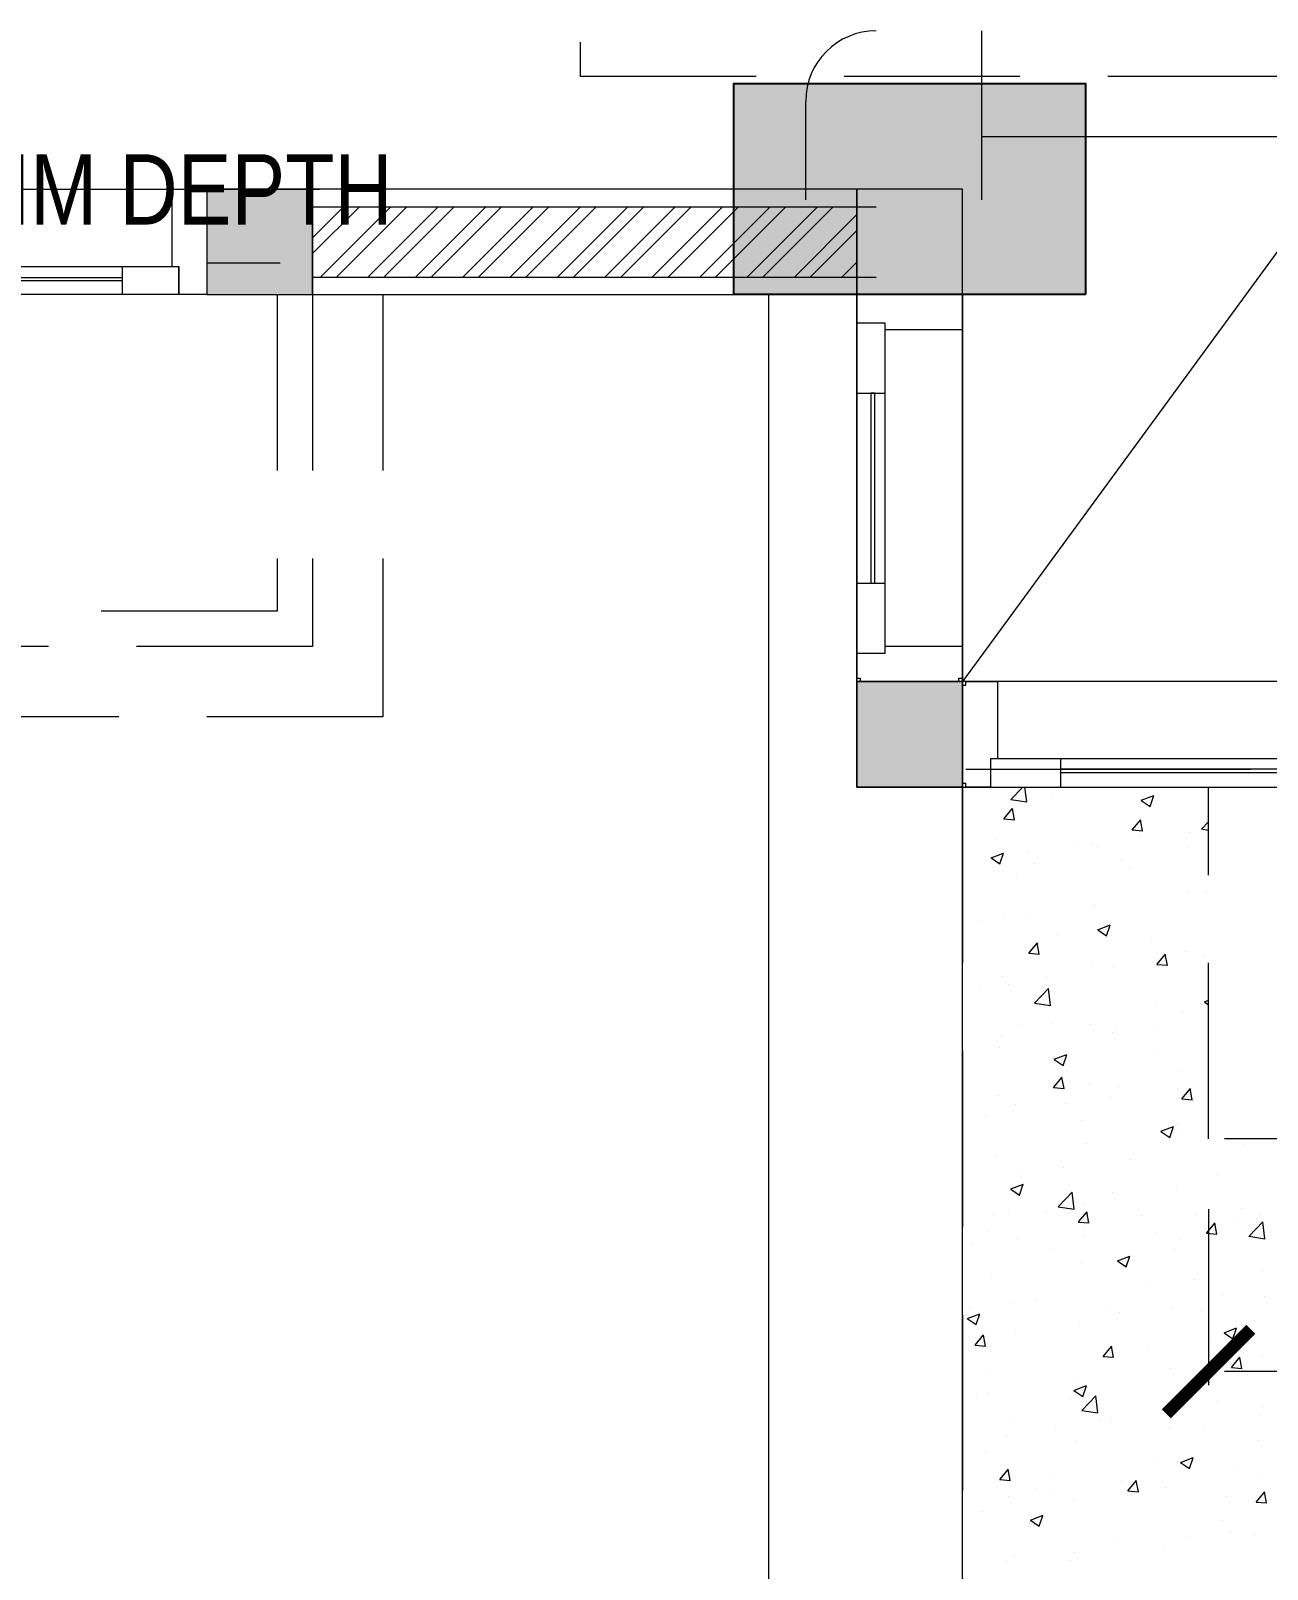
# Model space of a CAD drawing. Header units: millimetres. Extents: x 19632 to 183655, y 41319 to 69325.
# Drawn here: x 151267 to 152994, y 52300 to 54448 of the extents above; entities that cross this region are included whole.
import ezdxf

# ---------------------------------------------------------------- set-up
doc = ezdxf.new("R2010")
doc.units = ezdxf.units.MM
doc.header["$MEASUREMENT"] = 0
doc.linetypes.add('DASHED2', pattern=[0.375, 0.25, -0.125])
doc.linetypes.add('SLD-Solid', pattern=[0])
for name, color, linetype, lineweight in [('09-Arsiran', 8, 'Continuous', 5), ('28-Arsiran', 252, 'Continuous', 5), ('8', 8, 'Continuous', 5), ('DINDING', 1, 'Continuous', 20), ('DOOR OPENING', 4, 'SLD-Solid', 5), ('HATCH', 8, 'Continuous', 5), ('Kabel', 2, 'DASHED2', 20), ('KOL', 5, 'Continuous', 18)]:
    doc.layers.add(name, color=color, linetype=linetype, lineweight=lineweight)
doc.styles.add('Arial Narrow', font='ARIALN.TTF')

# ---------------------------------------------------------------- blocks, each defined once
blk = doc.blocks.new('_ArchTick')
at = {"color": 0, "linetype": 'ByBlock', "const_width": 0.15}
blk.add_lwpolyline([(-0.5, -0.5), (0.5, 0.5)], dxfattribs=at)
blk = doc.blocks.new('4')
at = {"layer": 'HATCH', "true_color": 0x636466}
h = blk.add_hatch(color=251, dxfattribs=at)
h.dxf.hatch_style = 1
h.paths.add_polyline_path([(287.8127, -20.2791), (287.8127, -20.4291), (287.9627, -20.4291), (287.9627, -20.2791)])
h = blk.add_hatch(color=251, dxfattribs=at)
h.dxf.hatch_style = 1
h.paths.add_polyline_path([(288.7365, -20.2791), (288.7365, -20.4291), (288.8865, -20.4291), (288.8865, -20.2791)])
h = blk.add_hatch(color=251, dxfattribs=at)
h.dxf.hatch_style = 1
h.paths.add_polyline_path([(288.7365, -20.9791), (288.7365, -21.1291), (288.8865, -21.1291), (288.8865, -20.9791)])
h = blk.add_hatch(color=251, dxfattribs=at)
h.dxf.hatch_style = 1
h.paths.add_polyline_path([(288.7365, -20.9791), (288.7365, -21.1291), (288.8865, -21.1291), (288.8865, -20.9791)])
at = {"color": 251, "true_color": 0x636466}
for p, q in [((287.7628, -20.2791), (287.8128, -20.2791)), ((287.7728, -20.4291), (287.7728, -20.3891)), ((287.9127, -20.4291), (287.9127, -20.8791)), ((287.9627, -20.4291), (287.9627, -20.9291)), ((288.0627, -20.4291), (288.0627, -21.0291)), ((287.9127, -20.8791), (286.4628, -20.8791)), ((287.9627, -20.9291), (286.4128, -20.9291)), ((288.0627, -21.0291), (286.3128, -21.0291)), ((288.8865, -21.1291), (288.8865, -25.0041)), ((289.2365, -21.6291), (289.2365, -21.1291)), ((291.384, -21.6291), (289.2365, -21.6291)), ((289.2365, -21.7291), (289.2365, -22.06)), ((291.384, -21.96), (289.2365, -21.96))]:
    blk.add_line(p, q, dxfattribs=at)
at = {"layer": '09-Arsiran', "color": 251, "linetype": 'Continuous', "true_color": 0x636466}
for p, q in [((288.8866, -21.1412), (288.8866, -21.1412)), ((288.9527, -21.145), (288.9527, -21.145)), ((288.9554, -21.1468), (288.9724, -21.1291)), ((288.9554, -21.1467), (288.978, -21.1502)), ((288.978, -21.1503), (288.9755, -21.1291)), ((289.014, -21.1438), (289.014, -21.1438)), ((289.1408, -21.1478), (289.1586, -21.1409)), ((289.1533, -21.1565), (289.1585, -21.1412)), ((288.9457, -21.1742), (288.958, -21.1596)), ((288.9605, -21.1756), (288.9576, -21.1597)), ((289.1407, -21.148), (289.1533, -21.1565)), ((288.9457, -21.1742), (288.9609, -21.1755)), ((289.1279, -21.1901), (289.1401, -21.1755)), ((289.1279, -21.1901), (289.1431, -21.1915)), ((289.1427, -21.1915), (289.1398, -21.1756)), ((289.2265, -21.1888), (289.2365, -21.1784)), ((289.2265, -21.1887), (289.2365, -21.1903)), ((288.9348, -21.2038), (288.9348, -21.2038)), ((289.0438, -21.2119), (289.0438, -21.2119)), ((289.0704, -21.2095), (289.0704, -21.2095)), ((289.0779, -21.2133), (289.0779, -21.2133)), ((289.14, -21.1992), (289.14, -21.1992)), ((289.2099, -21.1942), (289.2099, -21.1942)), ((288.9273, -21.2299), (288.9399, -21.2384)), ((288.9274, -21.2297), (288.9452, -21.2229)), ((288.9399, -21.2384), (288.9451, -21.2231)), ((288.9496, -21.2295), (288.9496, -21.2295)), ((288.9802, -21.2202), (288.9802, -21.2202)), ((289.111, -21.2327), (289.111, -21.2327)), ((289.206, -21.2152), (289.206, -21.2152)), ((288.9884, -21.2379), (288.9884, -21.2379)), ((289.124, -21.2436), (289.124, -21.2436)), ((288.9629, -21.2581), (288.9629, -21.2581)), ((289.2068, -21.2788), (289.2068, -21.2788)), ((289.2336, -21.2783), (289.2336, -21.2783)), ((289.0732, -21.2994), (289.0732, -21.2994)), ((289.0749, -21.2978), (289.0749, -21.2978)), ((288.9134, -21.3204), (288.9134, -21.3204)), ((288.9466, -21.3141), (288.9466, -21.3141)), ((288.977, -21.3121), (288.977, -21.3121)), ((289.0199, -21.3386), (289.0199, -21.3386)), ((289.0789, -21.3322), (289.0915, -21.3407)), ((289.079, -21.332), (289.0968, -21.3251)), ((289.0915, -21.3407), (289.0967, -21.3253)), ((289.1555, -21.3443), (289.1555, -21.3443)), ((288.981, -21.3652), (288.9932, -21.3506)), ((288.981, -21.3652), (288.9961, -21.3666)), ((288.9958, -21.3666), (288.9928, -21.3507)), ((289.2037, -21.3633), (289.2037, -21.3633)), ((289.0718, -21.3824), (289.0718, -21.3824)), ((289.1005, -21.3842), (289.1005, -21.3842)), ((289.1631, -21.3812), (289.1754, -21.3666)), ((289.1631, -21.3812), (289.1783, -21.3825)), ((289.1668, -21.3784), (289.1668, -21.3784)), ((289.1779, -21.3826), (289.175, -21.3667)), ((289.2304, -21.3701), (289.2304, -21.3701)), ((288.9435, -21.3986), (288.9435, -21.3986)), ((288.9524, -21.4097), (288.9524, -21.4097)), ((289.0064, -21.3996), (289.0064, -21.3996)), ((288.9102, -21.4122), (288.9102, -21.4122)), ((288.9891, -21.4363), (289.0089, -21.4156)), ((289.0116, -21.4398), (289.0088, -21.4156)), ((289.2306, -21.4342), (289.2365, -21.4319)), ((288.9891, -21.4361), (289.0117, -21.4396)), ((289.1614, -21.44), (289.1614, -21.44)), ((289.2006, -21.4479), (289.2006, -21.4479)), ((289.2305, -21.4344), (289.2365, -21.4385)), ((288.9704, -21.4684), (288.9704, -21.4684)), ((289.0133, -21.4654), (289.0133, -21.4654)), ((289.0687, -21.4669), (289.0687, -21.4669)), ((289.106, -21.4741), (289.106, -21.4741)), ((289.1636, -21.4703), (289.1636, -21.4703)), ((288.8884, -21.4968), (288.8884, -21.4968)), ((288.9404, -21.4832), (288.9404, -21.4832)), ((289.1, -21.4786), (289.1, -21.4786)), ((288.9396, -21.4997), (288.9396, -21.4997)), ((289.0171, -21.5164), (289.0297, -21.5249)), ((289.0172, -21.5161), (289.035, -21.5093)), ((289.024, -21.5025), (289.024, -21.5025)), ((289.0297, -21.5249), (289.0349, -21.5095)), ((289.1595, -21.5082), (289.1595, -21.5082)), ((289.1975, -21.5324), (289.1975, -21.5324)), ((289.0162, -21.5563), (289.0284, -21.5417)), ((289.0162, -21.5563), (289.0314, -21.5576)), ((289.031, -21.5577), (289.0281, -21.5418)), ((289.0656, -21.5515), (289.0656, -21.5515)), ((289.1103, -21.5543), (289.1103, -21.5543)), ((289.1929, -21.5578), (289.1929, -21.5578)), ((289.1984, -21.5722), (289.2106, -21.5576)), ((289.2132, -21.5736), (289.2102, -21.5577)), ((288.9373, -21.5677), (288.9373, -21.5677)), ((288.9621, -21.5798), (288.9621, -21.5798)), ((289.0331, -21.5788), (289.0331, -21.5788)), ((289.0967, -21.5704), (289.0967, -21.5704)), ((289.1984, -21.5722), (289.2136, -21.5736)), ((288.9199, -21.5975), (288.9199, -21.5975)), ((289.0555, -21.6032), (289.0555, -21.6032)), ((289.1687, -21.6186), (289.1813, -21.6271)), ((289.1688, -21.6184), (289.1866, -21.6116)), ((289.1813, -21.6271), (289.1865, -21.6118)), ((289.1911, -21.609), (289.1911, -21.609)), ((289.1944, -21.617), (289.1944, -21.617)), ((289.0625, -21.636), (289.0625, -21.636)), ((289.2865, -21.6368), (289.2865, -21.6368)), ((288.9342, -21.6523), (288.9342, -21.6523)), ((289.0299, -21.6706), (289.0299, -21.6706)), ((289.1261, -21.658), (289.1261, -21.658)), ((288.9554, -21.7003), (288.9732, -21.6935)), ((288.9663, -21.679), (288.9663, -21.679)), ((288.9679, -21.7091), (288.9731, -21.6937)), ((289.2479, -21.6805), (289.2479, -21.6805)), ((288.9553, -21.7005), (288.9679, -21.7091)), ((289.0228, -21.7257), (289.0426, -21.7051)), ((289.0453, -21.7292), (289.0425, -21.7051)), ((289.0998, -21.7059), (289.0998, -21.7059)), ((289.1913, -21.7016), (289.1913, -21.7016)), ((288.9311, -21.7369), (288.9311, -21.7369)), ((288.9517, -21.7313), (288.9517, -21.7313)), ((289.006, -21.733), (289.006, -21.733)), ((289.0227, -21.7256), (289.0453, -21.7291)), ((289.0514, -21.7473), (289.0637, -21.7328)), ((289.0594, -21.7206), (289.0594, -21.7206)), ((289.0662, -21.7488), (289.0633, -21.7328)), ((289.2197, -21.737), (289.2197, -21.737)), ((289.2833, -21.7286), (289.2833, -21.7286)), ((289.3088, -21.7362), (289.3088, -21.7362)), ((289.0514, -21.7474), (289.0666, -21.7487)), ((289.0593, -21.7581), (289.0593, -21.7581)), ((289.1416, -21.7388), (289.1416, -21.7388)), ((289.2336, -21.7633), (289.2459, -21.7487)), ((289.2484, -21.7647), (289.2455, -21.7488)), ((289.2772, -21.7445), (289.2772, -21.7445)), ((289.2939, -21.7678), (289.3137, -21.7471)), ((289.3164, -21.7713), (289.3136, -21.7472)), ((288.8995, -21.7792), (288.8995, -21.7792)), ((288.924, -21.7614), (288.924, -21.7614)), ((288.9631, -21.7708), (288.9631, -21.7708)), ((289.0596, -21.7671), (289.0596, -21.7671)), ((289.1606, -21.7617), (289.1606, -21.7617)), ((289.1951, -21.7729), (289.1951, -21.7729)), ((289.2336, -21.7633), (289.2488, -21.7646)), ((289.2938, -21.7676), (289.3164, -21.7711)), ((289.3187, -21.7682), (289.3187, -21.7682)), ((289.0125, -21.7871), (289.0125, -21.7871)), ((289.1069, -21.8028), (289.1195, -21.8113)), ((289.107, -21.8026), (289.1248, -21.7958)), ((289.1195, -21.8113), (289.1247, -21.796)), ((289.1882, -21.7861), (289.1882, -21.7861)), ((288.928, -21.8214), (288.928, -21.8214)), ((289.0563, -21.8052), (289.0563, -21.8052)), ((289.3127, -21.8162), (289.3127, -21.8162)), ((289.1529, -21.8372), (289.1529, -21.8372)), ((289.2165, -21.8288), (289.2165, -21.8288)), ((288.9555, -21.8621), (288.9555, -21.8621)), ((288.9925, -21.8583), (288.9925, -21.8583)), ((289.0911, -21.8679), (289.0911, -21.8679)), ((289.2577, -21.8505), (289.2577, -21.8505)), ((289.3156, -21.8528), (289.3156, -21.8528)), ((288.8935, -21.8847), (288.9061, -21.8933)), ((288.8936, -21.8845), (288.9114, -21.8777)), ((288.8963, -21.871), (288.8963, -21.871)), ((288.9061, -21.8933), (288.9113, -21.8779)), ((289.0532, -21.8897), (289.0532, -21.8897)), ((289.1095, -21.876), (289.1095, -21.876)), ((289.1852, -21.8707), (289.1852, -21.8707)), ((289.2266, -21.8736), (289.2266, -21.8736)), ((288.9045, -21.9225), (288.9167, -21.9079)), ((288.9193, -21.9239), (288.9164, -21.908)), ((288.9249, -21.906), (288.9249, -21.906)), ((288.9614, -21.9014), (288.9614, -21.9014)), ((289.2585, -21.9051), (289.2712, -21.9136)), ((289.2586, -21.9049), (289.2764, -21.898)), ((289.2712, -21.9136), (289.2763, -21.8983)), ((288.9045, -21.9225), (288.9197, -21.9238)), ((289.0867, -21.9384), (289.0989, -21.9238)), ((289.1015, -21.9398), (289.0985, -21.9239)), ((289.1497, -21.929), (289.1497, -21.929)), ((289.2459, -21.9163), (289.2459, -21.9163)), ((289.0861, -21.9374), (289.0861, -21.9374)), ((289.0867, -21.9384), (289.1019, -21.9397)), ((289.1821, -21.9552), (289.1821, -21.9552)), ((289.2689, -21.9543), (289.2811, -21.9397)), ((289.2689, -21.9544), (289.2841, -21.9557)), ((289.2837, -21.9558), (289.2807, -21.9398)), ((289.3125, -21.9373), (289.3125, -21.9373)), ((288.9257, -21.9585), (288.9257, -21.9585)), ((289.0501, -21.9743), (289.0501, -21.9743)), ((288.906, -21.9919), (288.906, -21.9919)), ((288.9218, -21.9905), (288.9218, -21.9905)), ((289.0416, -21.9977), (289.0416, -21.9977)), ((289.0451, -21.987), (289.0577, -21.9955)), ((289.0452, -21.9868), (289.063, -21.98)), ((289.0565, -22.0152), (289.0762, -21.9946)), ((289.0577, -21.9955), (289.0629, -21.9802)), ((289.079, -22.0187), (289.0762, -21.9946)), ((289.0564, -22.0151), (289.079, -22.0186)), ((289.1772, -22.0034), (289.1772, -22.0034)), ((289.179, -22.0165), (289.179, -22.0165)), ((289.2472, -22.0021), (289.2472, -22.0021)), ((289.3094, -22.0219), (289.3094, -22.0219)), ((289.3128, -22.0091), (289.3128, -22.0091)), ((288.9596, -22.026), (288.9596, -22.026)), ((289.0192, -22.0376), (289.0192, -22.0376)), ((289.0828, -22.0292), (289.0828, -22.0292)), ((289.0951, -22.0318), (289.0951, -22.0318)), ((289.099, -22.0275), (289.099, -22.0275)), ((289.179, -22.0398), (289.179, -22.0398)), ((289.2307, -22.0375), (289.2307, -22.0375)), ((288.9509, -22.0529), (288.9509, -22.0529)), ((289.0471, -22.0588), (289.0471, -22.0588)), ((289.308, -22.0579), (289.308, -22.0579)), ((288.9188, -22.0751), (288.9188, -22.0751)), ((289.1599, -22.0833), (289.1599, -22.0833)), ((289.1968, -22.0891), (289.2146, -22.0822)), ((289.2094, -22.0978), (289.2145, -22.0824)), ((288.9397, -22.1135), (288.952, -22.0989)), ((288.9545, -22.1149), (288.9516, -22.099)), ((289.0118, -22.1087), (289.0118, -22.1087)), ((289.1967, -22.0893), (289.2094, -22.0978)), ((289.2726, -22.0956), (289.2726, -22.0956)), ((289.3063, -22.1064), (289.3063, -22.1064)), ((288.9397, -22.1135), (288.9549, -22.1149)), ((288.9911, -22.1268), (288.9911, -22.1268)), ((289.016, -22.1294), (289.016, -22.1294)), ((289.1122, -22.1167), (289.1122, -22.1167)), ((289.1219, -22.1295), (289.1342, -22.1149)), ((289.1219, -22.1295), (289.1371, -22.1308)), ((289.1367, -22.1309), (289.1338, -22.1149)), ((289.1759, -22.1243), (289.1759, -22.1243)), ((289.3041, -22.1454), (289.3164, -22.1308)), ((289.3189, -22.1468), (289.316, -22.1309)), ((288.9524, -22.1377), (288.9524, -22.1377)), ((289.044, -22.1434), (289.044, -22.1434)), ((289.1267, -22.1325), (289.1267, -22.1325)), ((289.2622, -22.1382), (289.2622, -22.1382)), ((289.3041, -22.1454), (289.3193, -22.1467)), ((288.9157, -22.1596), (288.9157, -22.1596)), ((288.9833, -22.1712), (288.9959, -22.1797)), ((288.9834, -22.171), (289.0012, -22.1641)), ((288.9959, -22.1797), (289.0011, -22.1644)), ((289.2569, -22.1722), (289.2569, -22.1722)), ((289.2058, -22.1958), (289.2058, -22.1958)), ((289.2694, -22.1874), (289.2694, -22.1874)), ((289.3032, -22.191), (289.3032, -22.191)), ((289.0454, -22.2169), (289.0454, -22.2169)), ((289.1088, -22.1976), (289.1088, -22.1976)), ((289.1728, -22.2089), (289.1728, -22.2089)), ((288.9492, -22.2295), (288.9492, -22.2295)), ((288.9606, -22.223), (288.9606, -22.223)), ((289.0409, -22.2279), (289.0409, -22.2279))]:
    blk.add_line(p, q, dxfattribs=at)
at = {"layer": '28-Arsiran', "color": 251, "linetype": 'Continuous', "true_color": 0x636466}
for p, q in [((287.9627, -20.3483), (288.007, -20.3041)), ((287.9627, -20.3708), (288.0295, -20.3041)), ((287.9744, -20.4041), (288.0744, -20.3041)), ((287.9968, -20.4041), (288.0968, -20.3041)), ((288.0417, -20.4041), (288.1417, -20.3041)), ((288.0642, -20.4041), (288.1642, -20.3041)), ((288.1091, -20.4041), (288.2091, -20.3041)), ((288.1315, -20.4041), (288.2315, -20.3041)), ((288.1764, -20.4041), (288.2764, -20.3041)), ((288.1989, -20.4041), (288.2989, -20.3041)), ((288.2438, -20.4041), (288.3438, -20.3041)), ((288.2662, -20.4041), (288.3662, -20.3041)), ((288.3111, -20.4041), (288.4111, -20.3041)), ((288.3336, -20.4041), (288.4336, -20.3041)), ((288.3785, -20.4041), (288.4785, -20.3041)), ((288.4009, -20.4041), (288.5009, -20.3041)), ((288.4458, -20.4041), (288.5458, -20.3041)), ((288.4683, -20.4041), (288.5683, -20.3041)), ((288.5132, -20.4041), (288.6132, -20.3041)), ((288.5356, -20.4041), (288.6356, -20.3041)), ((288.5805, -20.4041), (288.6805, -20.3041)), ((288.603, -20.4041), (288.703, -20.3041)), ((288.6479, -20.4041), (288.7365, -20.3154)), ((288.6703, -20.4041), (288.7365, -20.3379)), ((288.7152, -20.4041), (288.7365, -20.3828))]:
    blk.add_line(p, q, dxfattribs=at)
at = {"layer": '8', "color": 251, "true_color": 0x636466, "transparency": 33554687}
for p, q in [((288.914, -20.2941), (288.914, -20.0541)), ((288.664, -20.2941), (288.664, -20.1541))]:
    blk.add_line(p, q, dxfattribs=at)
at = {"layer": '8', "color": 251, "linetype": 'Continuous', "true_color": 0x636466, "transparency": 33554687}
for p, q in [((289.454, -20.2041), (288.8865, -20.9791)), ((288.914, -20.2041), (289.474, -20.2041)), ((288.8865, -20.4291), (288.8865, -21.1291))]:
    blk.add_line(p, q, dxfattribs=at)
at = {"layer": '8', "color": 251, "true_color": 0x636466}
for p, q in [((287.9627, -20.3041), (288.764, -20.3041)), ((287.9627, -20.4041), (288.764, -20.4041)), ((289.2965, -21.1041), (288.8915, -21.1041))]:
    blk.add_line(p, q, dxfattribs=at)
at = {"layer": '8', "color": 251, "true_color": 0x636466, "transparency": 33554687}
blk.add_arc((288.764, -20.1541), 0.1, 90, 180, dxfattribs=at)
at = {"layer": 'DINDING', "color": 251, "true_color": 0x636466}
for p, q in [((288.7365, -20.2791), (287.9627, -20.2791)), ((287.9627, -20.2791), (287.9627, -20.4291)), ((288.7365, -20.4291), (288.7365, -20.2791)), ((287.9627, -20.4291), (288.7365, -20.4291)), ((288.7365, -20.9791), (288.7365, -20.4291)), ((288.7365, -20.4291), (288.8865, -20.4291)), ((288.7365, -20.4291), (288.7365, -20.9791)), ((288.8865, -20.4291), (288.7365, -20.4291)), ((288.8865, -20.4291), (288.8865, -20.9791)), ((288.8865, -20.9791), (288.8865, -20.4291)), ((288.8865, -20.9791), (288.7365, -20.9791)), ((288.7365, -20.9791), (288.8865, -20.9791))]:
    blk.add_line(p, q, dxfattribs=at)
at = {"layer": 'DINDING', "color": 251, "linetype": 'Continuous', "true_color": 0x636466, "transparency": 33554687}
for p, q in [((288.6115, -25.2041), (288.6115, -20.4291)), ((288.8865, -21.1291), (291.734, -21.1291)), ((288.8865, -25.0041), (288.8865, -21.1291))]:
    blk.add_line(p, q, dxfattribs=at)
at = {"layer": 'DOOR OPENING', "color": 251, "linetype": 'Continuous', "true_color": 0x636466, "transparency": 33554687}
for p, q in [((286.4028, -20.2791), (287.9727, -20.2791)), ((287.2053, -20.3891), (287.7728, -20.3891)), ((287.6928, -20.4291), (287.6928, -20.3891)), ((287.8127, -20.3841), (287.9169, -20.3841)), ((287.6928, -20.405), (287.3053, -20.405)), ((287.3053, -20.4091), (287.6928, -20.4091)), ((287.6928, -20.4091), (287.6928, -20.405)), ((288.7365, -20.4291), (288.8865, -20.4291)), ((288.7365, -20.9791), (288.7365, -20.4291)), ((288.7365, -20.4291), (288.7365, -20.4291)), ((288.8865, -20.4291), (288.8865, -20.9791)), ((288.7365, -20.4691), (288.7765, -20.4691)), ((288.7765, -20.4691), (288.7765, -20.9391)), ((288.7365, -20.5691), (288.7765, -20.5691)), ((288.7622, -20.5691), (288.7565, -20.5691)), ((288.7565, -20.5691), (288.7565, -20.8391)), ((288.7622, -20.8391), (288.7622, -20.5691)), ((288.7365, -20.9391), (288.7365, -20.8391)), ((288.7365, -20.8391), (288.7765, -20.8391)), ((288.7565, -20.8391), (288.7622, -20.8391)), ((288.8865, -20.9791), (288.7365, -20.9791)), ((289.8703, -20.9791), (288.8865, -20.9791)), ((288.8865, -20.9791), (288.8865, -21.1291)), ((289.8303, -21.0891), (288.9265, -21.0891)), ((289.0265, -21.1291), (289.0265, -21.0891)), ((289.0265, -21.1091), (289.0265, -21.1034)), ((289.0265, -21.1034), (289.7303, -21.1034)), ((289.7303, -21.1091), (289.0265, -21.1091)), ((288.8865, -21.1291), (289.8703, -21.1291)), ((288.9265, -21.1291), (289.0265, -21.1291))]:
    blk.add_line(p, q, dxfattribs=at)
at = {"layer": 'DOOR OPENING', "color": 251, "linetype": 'Continuous', "true_color": 0x636466}
for p, q in [((287.7628, -20.2791), (287.7628, -20.3891)), ((287.7628, -20.2791), (287.7628, -20.3891)), ((287.7678, -20.2791), (287.8128, -20.2791)), ((287.8128, -20.2791), (287.8128, -20.3891)), ((287.7628, -20.3891), (287.7728, -20.3891)), ((287.7628, -20.3891), (287.7728, -20.3891)), ((287.7728, -20.3891), (287.7728, -20.4291)), ((287.7728, -20.4291), (287.7728, -20.3891)), ((287.7728, -20.3891), (287.7728, -20.4291)), ((287.8128, -20.4291), (286.604, -20.4291)), ((288.7365, -20.4291), (288.7365, -20.4291)), ((288.8865, -20.4791), (288.7765, -20.4791)), ((288.7765, -20.9291), (288.7765, -20.9391)), ((288.8865, -20.9291), (288.7765, -20.9291)), ((288.8865, -20.9741), (288.8865, -20.9291)), ((288.7765, -20.9391), (288.7365, -20.9391)), ((288.7365, -20.9391), (288.7365, -20.9741)), ((288.7365, -20.9741), (288.7415, -20.9741)), ((288.8865, -20.9791), (288.7365, -20.9791)), ((288.7415, -20.9741), (288.7415, -20.9791)), ((288.7415, -20.9791), (288.8815, -20.9791)), ((288.8815, -20.9791), (288.8815, -20.9741)), ((288.8815, -20.9741), (288.8865, -20.9741)), ((288.8865, -20.9791), (288.8865, -21.1291)), ((288.8865, -21.1241), (288.8865, -20.9841)), ((288.8865, -20.9841), (288.8915, -20.9841)), ((288.8915, -20.9841), (288.8915, -20.9791)), ((288.8915, -20.9791), (288.9365, -20.9791)), ((288.9365, -20.9791), (288.9365, -21.0891)), ((288.9365, -21.0891), (288.9265, -21.0891)), ((288.9265, -21.0891), (288.9265, -21.1291)), ((288.8915, -21.1241), (288.8865, -21.1241)), ((288.8915, -21.1291), (288.8915, -21.1241)), ((288.9265, -21.1291), (288.8915, -21.1291))]:
    blk.add_line(p, q, dxfattribs=at)
at = {"layer": 'KOL', "color": 251, "true_color": 0x636466}
for points in [[(287.8127, -20.4291), (287.9627, -20.4291), (287.9627, -20.2791), (287.8127, -20.2791)], [(288.7365, -20.4291), (288.8865, -20.4291), (288.8865, -20.2791), (288.7365, -20.2791)], [(288.7365, -21.1291), (288.8865, -21.1291), (288.8865, -20.9791), (288.7365, -20.9791)], [(288.8865, -21.1291), (288.7365, -21.1291), (288.7365, -20.9791), (288.8865, -20.9791)]]:
    blk.add_lwpolyline(points, close=True, dxfattribs=at)
at = {"color": 251, "true_color": 0x636466, "xscale": 0.12, "yscale": 0.12, "zscale": 0.12, "rotation": 180}
blk.add_blockref('_ArchTick', (289.2365, -21.96), dxfattribs=at)
blk = doc.blocks.new('kolom1')
at = {"true_color": 0x636466}
h = blk.add_hatch(dxfattribs=at)
h.set_pattern_fill('ANGLE', color=251)
h.set_pattern_definition([(0, (0, 0), (0, 6.985), [5.08, -1.905]), (90, (0, 0), (-6.985, 4e-16), [5.08, -1.905])])
h.paths.add_polyline_path([(201.3116, -20.5135), (201.6116, -20.5135), (201.6116, -20.0135), (201.3116, -20.0135)])
h = blk.add_hatch(color=251, dxfattribs=at)
h.dxf.hatch_style = 1
h.paths.add_polyline_path([(201.6116, -20.0135), (201.3116, -20.0135), (201.3116, -20.5135), (201.6116, -20.5135)])
blk.add_lwpolyline([(201.6116, -20.0135), (201.6116, -20.5135), (201.3116, -20.5135), (201.3116, -20.0135)], close=True)
blk = doc.blocks.new('KL3')
at = {"rotation": 270}
blk.add_blockref('kolom1', (374.3637, -118.8956), dxfattribs=at)
blk = doc.blocks.new('LAMP1')
at = {"layer": 'Kabel'}
for p, q in [((288.3434, -241.0806), (288.3434, -242.6292)), ((288.3434, -242.6292), (289.9547, -242.6292))]:
    blk.add_line(p, q, dxfattribs=at)
at = {"transparency": 33554687, "style": 'Arial Narrow'}
blk.add_text('150MM DEPTH', height=0.1, dxfattribs=at).set_placement((287.2748, -242.84))
blk = doc.blocks.new('SASA3211')
for name, p in [('KL3', (805276.4849, 113333.3462)), ('LAMP1', (805341.7735, 113255.7786))]:
    blk.add_blockref(name, p)
at = {"layer": 'Kabel'}
blk.add_blockref('4', (805341.7735, 113033.2681), dxfattribs=at)

msp = doc.modelspace()

# ---------------------------------------------------------------- block references
at = {"xscale": 982.534900105011, "yscale": 982.534900105011, "zscale": 982.534900105011}
msp.add_blockref('SASA3211', (-791407671.8, -110984978.7), dxfattribs=at)

doc.saveas('drawing.dxf')
